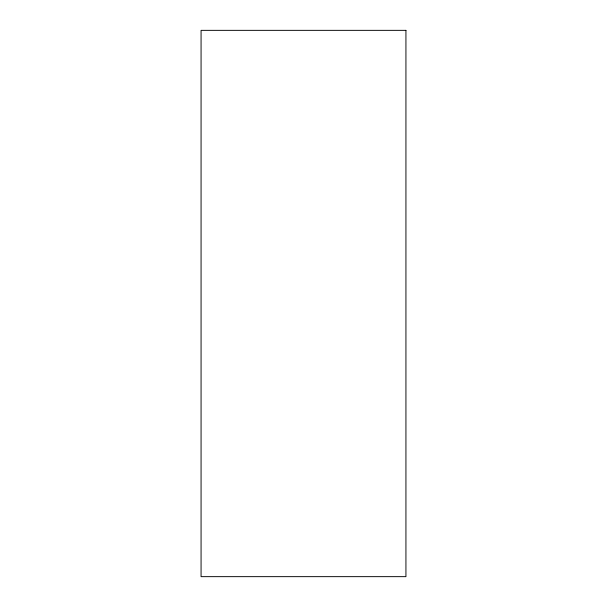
<?xml version="1.0" encoding="UTF-8"?>
<svg xmlns="http://www.w3.org/2000/svg" width="607" height="607" viewBox="0 0 607 607"><rect width="100%" height="100%" fill="white"/><g stroke="black" fill="none" stroke-linecap="round" stroke-linejoin="round"><path stroke-width="0.91" d="M405.931 30.35L201.069 30.35L201.069 576.65L405.931 576.65L405.931 30.35"/></g></svg>
